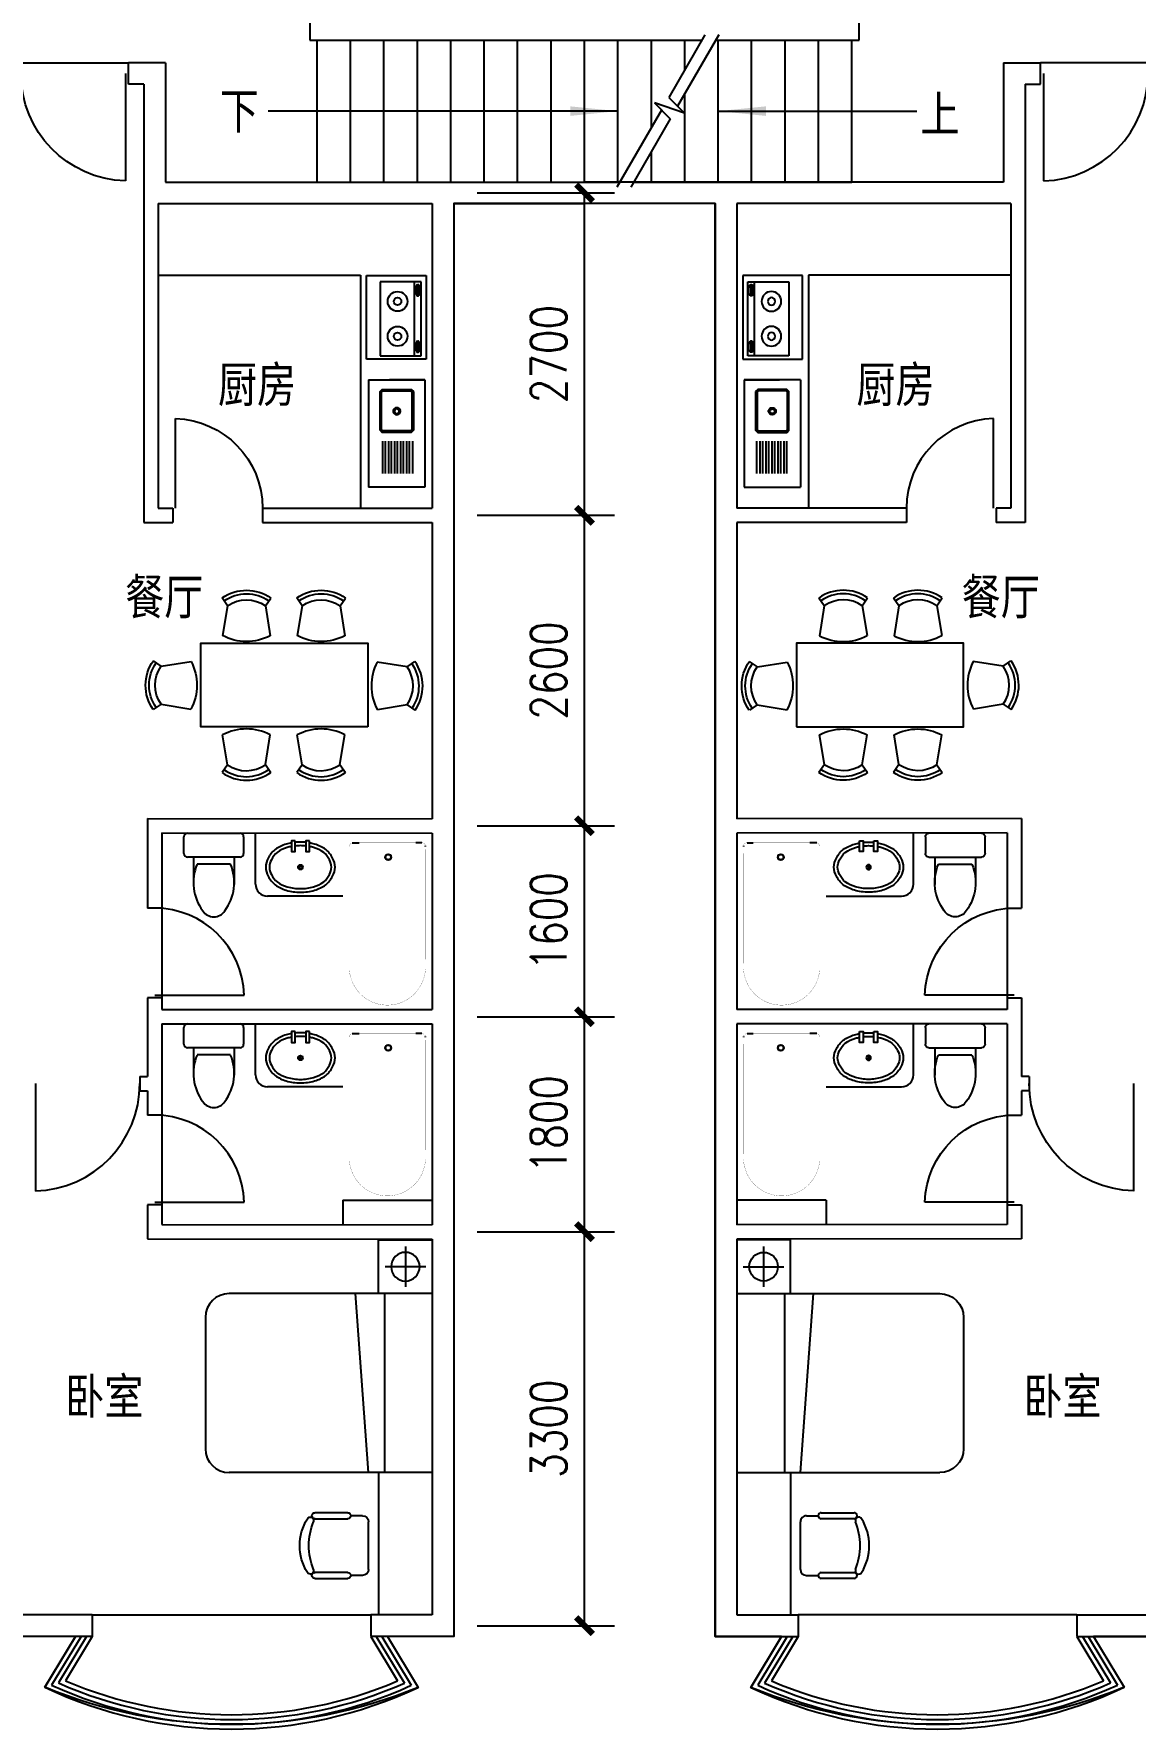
# Model space of a CAD drawing. Header units: millimetres. Extents: x 711 to 40000, y 477 to 37920.
# Drawn here: x 17795 to 27020, y 13917 to 28115 of the extents above; entities that cross this region are included whole.
import ezdxf

# ---------------------------------------------------------------- set-up
doc = ezdxf.new("R2010")
doc.units = ezdxf.units.MM
doc.linetypes.add('HIDDEN', pattern=[0.375, 0.25, -0.125])
for name, color, linetype in [('GROUND', 2, 'Continuous'), ('JJ', 6, 'Continuous'), ('PUB_DIM', 3, 'Continuous'), ('STAIR', 2, 'Continuous'), ('TEXT', 7, 'Continuous'), ('TOILET', 7, 'Continuous'), ('WALL', 4, 'Continuous'), ('WC', 10, 'Continuous'), ('WINDOW', 5, 'Continuous'), ('轮廓线', 240, 'Continuous')]:
    doc.layers.add(name, color=color, linetype=linetype)
doc.styles.add('-黑体', font='simhei.ttf')
doc.styles.add('DIM_FONT', font='SIMPLEX.shx', dxfattribs={"width": 0.8})
doc.styles.get("Standard").update_dxf_attribs({"font": 'arial.ttf'})
doc.dimstyles.new('DIMN', dxfattribs={"dimtxt": 300, "dimasz": 1, "dimexe": 250, "dimexo": 300, "dimgap": 150, "dimtad": 1, "dimdec": 0, "dimdsep": 46, "dimtxsty": 'DIM_FONT', "dimblk": '_DIMX', "dimblk1": 'ARCHTICK', "dimblk2": 'ARCHTICK', "dimcen": 0.1, "dimclrt": 7, "dimadec": 0, "dimazin": 0, "dimtfac": 1, "dimtdec": 0, "dimtix": 1, "dimtmove": 2, "dimatfit": 3, "dimldrblk": '_DIMX', "dimfxl": 1, "dimtolj": 1, "dimtzin": 0, "dimarcsym": 0})

# ---------------------------------------------------------------- blocks, each defined once
blk = doc.blocks.new('_ARCHTICK')
at = {"color": 0, "linetype": 'ByBlock', "const_width": 0.15}
blk.add_lwpolyline([(-0.5, -0.5), (0.5, 0.5)], dxfattribs=at)
blk = doc.blocks.new('_DIMX')
at = {"const_width": 50}
blk.add_lwpolyline([(-70, -70), (70, 70)], dxfattribs=at)
blk = doc.blocks.new('M_A2ZXL')
blk.add_line((-0.472, 0), (-0.472, -1))
blk.add_arc((-0.5, 0), 1, 271.6231, 0)
blk = doc.blocks.new('_E8EJY')
at = {"layer": 'WC', "linetype": 'Continuous'}
for p, q in [((-900, 471), (0, 471)), ((-900, 0), (-900, 471)), ((0, 471), (0, 0)), ((-900, 0), (0, 0))]:
    blk.add_line(p, q, dxfattribs=at)
at = {"layer": 'WC', "linetype": 'HIDDEN'}
blk.add_line((-900, 471), (-900, 171), dxfattribs=at)
at = {"layer": 'WC'}
for p, q in [((-808, 353), (-809, 351)), ((-809, 120), (-809, 351)), ((-807, 357), (-808, 353)), ((-804, 361), (-807, 357)), ((-801, 363), (-804, 361)), ((-797, 363), (-801, 363)), ((-797, 363), (-484, 363)), ((-472, 351), (-472, 120)), ((-387, 367), (-114, 367)), ((-387, 339), (-114, 339)), ((-387, 317), (-114, 317)), ((-387, 289), (-114, 289)), ((-387, 267), (-114, 267)), ((-387, 239), (-114, 239)), ((-387, 217), (-114, 217)), ((-387, 189), (-114, 189)), ((-387, 167), (-114, 167)), ((-484, 108), (-797, 108)), ((-387, 139), (-114, 139)), ((-387, 117), (-114, 117))]:
    blk.add_line(p, q, dxfattribs=at)
blk.add_lwpolyline([(-803, 376), (-478, 376), (-460, 357), (-460, 114), (-478, 96), (-803, 96), (-820, 114), (-820, 357)], close=True, dxfattribs=at)
for points in [[(-472, 351), (-473, 355), (-475, 359), (-478, 362), (-482, 363), (-484, 363)], [(-666, 236), (-665, 225), (-659, 216), (-652, 209), (-642, 206), (-632, 206), (-622, 209), (-614, 216), (-609, 225), (-607, 236), (-609, 246), (-614, 255), (-622, 262), (-632, 266), (-642, 266), (-652, 262), (-659, 255), (-665, 246), (-666, 236)], [(-656, 236), (-655, 229), (-651, 223), (-646, 219), (-640, 216), (-633, 216), (-627, 219), (-622, 223), (-619, 229), (-618, 236), (-619, 242), (-622, 248), (-627, 253), (-633, 255), (-640, 255), (-646, 253), (-651, 248), (-655, 242), (-656, 236)], [(-809, 120), (-808, 116), (-806, 112), (-803, 109), (-799, 108), (-797, 108)], [(-484, 108), (-480, 109), (-476, 111), (-474, 114), (-472, 118), (-472, 120)]]:
    blk.add_lwpolyline(points, dxfattribs=at)
at = {"style": 'DIM_FONT', "width": 0.8, "flags": 9}
for tag in ['XSIZE', 'YSIZE']:
    blk.add_attdef(tag, (0, 0), '', height=0.5, dxfattribs=at)
blk = doc.blocks.new('_C18POR')
at = {"layer": 'JJ'}
for p, q in [((0, 0), (0, 1500)), ((0, 1500), (1700, 1500)), ((400, 0), (400, 1500)), ((533, 1500), (644, 0)), ((1900, 200), (1900, 1300)), ((0, 0), (1700, 0))]:
    blk.add_line(p, q, dxfattribs=at)
for centre, start, end in [((1700, 1300), 0, 90), ((1700, 200), 270, 0)]:
    blk.add_arc(centre, 200, start, end, dxfattribs=at)
at = {"style": 'DIM_FONT', "width": 0.8, "flags": 9}
for tag in ['XSIZE', 'YSIZE']:
    blk.add_attdef(tag, (0, 0), '', height=0.5, dxfattribs=at)
blk = doc.blocks.new('_C4CHW')
at = {"layer": 'JJ'}
blk.add_blockref('_C18POR', (0, 0), dxfattribs=at)
at = {"style": 'DIM_FONT', "width": 0.8, "flags": 9}
for tag in ['XSIZE', 'YSIZE']:
    blk.add_attdef(tag, (0, 0), '', height=0.5, dxfattribs=at)
blk = doc.blocks.new('_C4COF')
at = {"layer": 'WALL'}
blk.add_blockref('_C4CHW', (0, 0), dxfattribs=at)
at = {"style": 'DIM_FONT', "width": 0.8, "flags": 9}
for tag in ['XSIZE', 'YSIZE']:
    blk.add_attdef(tag, (0, 0), '', height=0.5, dxfattribs=at)
blk = doc.blocks.new('_E6GUL')
at = {"layer": 'WC'}
for points in [[(-0.75, 2.03, 0.026429), (-1.19, 1.93, 0.082314), (-2.12, 1.48, 0.114383), (-2.69, 0.76, 0.13438), (-2.9, 0, 0.13438), (-2.69, -0.76, 0.114383), (-2.12, -1.48, 0.082314), (-1.19, -1.93, 0.07067), (0, -2.1, 0.07067), (1.19, -1.93, 0.082314), (2.12, -1.48, 0.114383), (2.69, -0.76, 0.13438), (2.9, 0, 0.137198)], [(-0.75, 1.73, 0.023054), (-1.11, 1.64, 0.082314), (-1.95, 1.24, 0.115519), (-2.43, 0.61, 0.13438), (-2.6, 0, 0.13438), (-2.43, -0.61, 0.115519), (-1.95, -1.24, 0.082314), (-1.11, -1.64, 0.07067), (0, -1.8, 0.07067), (1.11, -1.64, 0.082314), (1.95, -1.24, 0.115519), (2.43, -0.61, 0.13438), (2.6, 0, 0.137558)], [(0.45, 2.08, 0.026396), (0, 2.1, 0.026396), (-0.45, 2.08, 0.082314)], [(0.45, 1.77, 0.028399), (0, 1.8, 0.028399), (-0.45, 1.77, 0.082314)], [(2.9, 0, 0.13438), (2.69, 0.76, 0.114383), (2.12, 1.48, 0.082314), (1.19, 1.93, 0.026429), (0.75, 2.03, 0.027051)], [(2.6, 0, 0.13438), (2.43, 0.61, 0.115519), (1.95, 1.24, 0.082314), (1.11, 1.64, 0.023054), (0.75, 1.73, 0.029229)]]:
    blk.add_lwpolyline(points, format="xyb", dxfattribs=at)
for points in [[(-0.45, 2.2), (-0.75, 2.2), (-0.75, 1.3), (-0.45, 1.3)], [(0.75, 2.2), (0.45, 2.2), (0.45, 1.3), (0.75, 1.3)]]:
    blk.add_lwpolyline(points, close=True, dxfattribs=at)
for radius in [0.2, 0.1]:
    blk.add_circle((0, 0), radius, dxfattribs=at)
at = {"style": 'DIM_FONT', "width": 0.8, "flags": 9}
for tag in ['YSIZE', 'XSIZE']:
    blk.add_attdef(tag, (0, 0), '', height=0.5, dxfattribs=at)
blk = doc.blocks.new('M_C32CXI')
for p, q in [((-188, 275), (87, 275)), ((87, 225), (-188, 225)), ((212, 250), (112, 250)), ((262, 200), (262, -200)), ((-188, -225), (87, -225)), ((87, -275), (-188, -275)), ((212, -250), (112, -250))]:
    blk.add_line(p, q)
for centre, radius, start, end in [((111, 0), 426, 148.1092, 211.8908), ((-227, 210), 28.1, 338.7607, 148.1092), ((314, 0), 552, 158.7607, 201.2393), ((-188, 250), 25, 90, 270), ((87, 250), 25, 270, 90), ((212, 200), 50, 0, 90), ((-227, -210), 28.1, 211.8908, 21.2393), ((-188, -250), 25, 90, 270), ((87, -250), 25, 270, 90), ((212, -200), 50, 270, 0)]:
    blk.add_arc(centre, radius, start, end)
at = {"width": 0.8, "flags": 9}
for tag in ['XSIZE', 'YSIZE']:
    blk.add_attdef(tag, (0, 0), '', height=0.5, dxfattribs=at)
blk = doc.blocks.new('M_E24TTP')
at = {"layer": 'TOILET', "color": 7}
for p, q in [((-170, 200), (-170, 430)), ((170, 200), (170, 430)), ((-250, 30), (-250, 170)), ((-220, 200), (220, 200)), ((-140, 260), (140, 260)), ((250, 170), (250, 30)), ((220, 0), (-220, 0))]:
    blk.add_line(p, q, dxfattribs=at)
for centre, radius, start, end in [((227, 413), 398, 143.3619, 202.5495), ((0, 590), 110, 33.4509, 146.5491), ((-227, 413), 398, 337.4505, 36.6381), ((-220, 170), 30, 90, 180), ((220, 170), 30, 0, 90), ((-220, 30), 30, 180, 270), ((220, 30), 30, 270, 0)]:
    blk.add_arc(centre, radius, start, end, dxfattribs=at)
at = {"style": 'DIM_FONT', "width": 0.8, "flags": 9}
for tag in ['XSIZE', 'YSIZE']:
    blk.add_attdef(tag, (0, 0), '', height=0.5, dxfattribs=at)
blk = doc.blocks.new('_C2GBH')
at = {"layer": 'JJ'}
for p, q in [((-225, -55), (-225, -395)), ((-395, -225), (-55, -225))]:
    blk.add_line(p, q, dxfattribs=at)
blk.add_lwpolyline([(-450, 0), (-450, -450), (0, -450), (0, 0)], close=True, dxfattribs=at)
blk.add_circle((-225, -225), 120, dxfattribs=at)
at = {"style": 'DIM_FONT', "width": 0.8, "flags": 9}
for tag in ['XSIZE', 'YSIZE']:
    blk.add_attdef(tag, (0, 0), '', height=0.5, dxfattribs=at)
blk = doc.blocks.new('_E9EKO')
at = {"layer": 'WC', "linetype": 'Continuous'}
for p, q in [((-700, 0), (-700, 500)), ((-700, 500), (0, 500)), ((0, 500), (0, 0)), ((0, 0), (-700, 0))]:
    blk.add_line(p, q, dxfattribs=at)
at = {"layer": 'WC'}
for p, q in [((-673, 387), (-673, 44)), ((-51, 387), (-673, 387)), ((-51, 44), (-51, 387)), ((-673, 100), (-51, 100)), ((-673, 44), (-51, 44)), ((-641, 78), (-641, 66)), ((-630, 68), (-630, 52)), ((-566, 68), (-630, 68)), ((-630, 52), (-566, 52)), ((-566, 52), (-566, 68)), ((-549, 77), (-549, 66)), ((-168, 78), (-168, 66)), ((-157, 68), (-157, 52)), ((-93, 68), (-157, 68)), ((-157, 52), (-93, 52)), ((-93, 52), (-93, 68)), ((-76, 77), (-76, 66))]:
    blk.add_line(p, q, dxfattribs=at)
for points in [[(-549, 77, 0.259034), (-551, 80, 0.076276), (-563, 85, 0.036515), (-576, 88, 0.026615), (-595, 89, 0.026615), (-614, 88, 0.036515), (-627, 85, 0.076276), (-639, 80, 0.259034), (-641, 77, 0.078462), (-641, 76, 0.056762)], [(-549, 66, 0.259034), (-551, 70, 0.076276), (-563, 75, 0.036515), (-576, 77, 0.026615), (-595, 78, 0.026615), (-614, 77, 0.036515), (-627, 75, 0.076276), (-639, 70, 0.259034), (-641, 66, 0.259034), (-639, 63, 0.056762), (-630, 59, 0.036515)], [(-566, 57, 0.008736), (-563, 58, 0.076276), (-551, 63, 0.259034), (-549, 66, 0.259034)], [(-76, 77, 0.259034), (-78, 80, 0.076276), (-90, 85, 0.036515), (-103, 88, 0.026615), (-122, 89, 0.026615), (-141, 88, 0.036515), (-154, 85, 0.076276), (-166, 80, 0.259034), (-168, 77, 0.078462), (-168, 76, 0.056762)], [(-76, 66, 0.259034), (-78, 70, 0.076276), (-90, 75, 0.036515), (-103, 77, 0.026615), (-122, 78, 0.026615), (-141, 77, 0.036515), (-154, 75, 0.076276), (-166, 70, 0.259034), (-168, 66, 0.259034), (-166, 63, 0.056762), (-157, 59, 0.036515)], [(-93, 57, 0.008736), (-90, 58, 0.076276), (-78, 63, 0.259034), (-76, 66, 0.259034)]]:
    blk.add_lwpolyline(points, format="xyb", dxfattribs=at)
at = {"layer": 'WC', "linetype": 'Continuous'}
for centre, radius in [((-508, 241), 82.5), ((-216, 241), 82.5), ((-508, 241), 31.6), ((-216, 241), 31.6)]:
    blk.add_circle(centre, radius, dxfattribs=at)
at = {"style": 'DIM_FONT', "width": 0.8, "flags": 9}
for tag in ['XSIZE', 'YSIZE']:
    blk.add_attdef(tag, (0, 0), '', height=0.5, dxfattribs=at)
blk = doc.blocks.new('_ARROW')
blk.add_solid([(0, 0), (-1, 0.1), (-1, -0.1)])
blk = doc.blocks.new('_C12HYY')
at = {"layer": 'JJ'}
for p, q in [((-121, 174), (-185, 221)), ((-121, 174), (130, 212)), ((-126, -142), (-193, -187)), ((-126, -142), (123, -188))]:
    blk.add_line(p, q, dxfattribs=at)
for centre, radius, start, end in [((102, 12), 356, 143.9219, 214.0241), ((102, 12), 326, 143.9219, 214.0241), ((102, 12), 276, 143.9219, 214.0241), ((-249, 18), 425, 330.9005, 27.0455)]:
    blk.add_arc(centre, radius, start, end, dxfattribs=at)
at = {"style": 'DIM_FONT', "width": 0.8, "flags": 9}
for tag in ['XSIZE', 'YSIZE']:
    blk.add_attdef(tag, (-24, 18), '', height=0.5, rotation=356.9059, dxfattribs=at)
for tag in ['XSIZE', 'YSIZE']:
    blk.add_attdef(tag, (0, 0), '', height=0.5, dxfattribs=at)
blk = doc.blocks.new('_C11DKQ')
at = {"layer": 'JJ'}
for p, q in [((-1166, 312), (-1212, 377)), ((-1166, 312), (-1207, 62)), ((-849, 313), (-804, 379)), ((-849, 313), (-807, 63)), ((-541, 312), (-587, 377)), ((-541, 312), (-582, 62)), ((-224, 313), (-179, 379)), ((-224, 313), (-182, 63)), ((332, -194), (82, -153)), ((332, -194), (397, -148)), ((333, -511), (83, -553)), ((333, -511), (399, -556))]:
    blk.add_line(p, q, dxfattribs=at)
blk.add_lwpolyline([(-1400, -700), (0, -700), (0, 0), (-1400, 0)], close=True, dxfattribs=at)
for centre, radius, start, end in [((-1007, 87), 356, 55.1246, 125.2269), ((-382, 87), 356, 55.1246, 125.2269), ((-1007, 87), 326, 55.1246, 125.2269), ((-1007, 87), 276, 55.1246, 125.2269), ((-382, 87), 326, 55.1246, 125.2269), ((-382, 87), 276, 55.1246, 125.2269), ((-1008, 438), 425, 242.1033, 298.2483), ((-383, 438), 425, 242.1033, 298.2483), ((458, -352), 425, 152.1033, 208.2483), ((107, -353), 276, 325.1246, 35.2269), ((107, -353), 326, 325.1246, 35.2269), ((107, -353), 356, 325.1246, 35.2269)]:
    blk.add_arc(centre, radius, start, end, dxfattribs=at)
at = {"layer": 'JJ', "xscale": -1}
for p, rotation in [((-1604, -344), 178.7972248939161), ((-1021, -894), 268.7972248939161), ((-396, -894), 268.7972248939161)]:
    blk.add_blockref('_C12HYY', p, dxfattribs=dict(at, rotation=rotation))
at = {"style": 'DIM_FONT', "width": 0.8, "flags": 9}
for tag in ['XSIZE', 'YSIZE']:
    blk.add_attdef(tag, (0, 0), '', height=0.5, dxfattribs=at)

msp = doc.modelspace()

# ---------------------------------------------------------------- linework, layer by layer
at = {"layer": 'GROUND'}
for p, q in [((17686.9, 27873), (18586.9, 27873)), ((27128.1, 27873), (26228.1, 27873)), ((18867.5, 20792.2), (18867.5, 20042.2)), ((25947.5, 20792.2), (25947.5, 20042.2)), ((18867.5, 19058.6), (18867.5, 18308.6)), ((25947.5, 19058.6), (25947.5, 18308.6))]:
    msp.add_line(p, q, dxfattribs=at)
at = {"layer": 'JJ'}
for p, q in [((18837.5, 26093), (20532.3, 26093)), ((20532.3, 26093), (20532.3, 24143)), ((24282.7, 26093), (24282.7, 24143)), ((25977.5, 26093), (24282.7, 26093)), ((19651.7, 20993.1), (19651.7, 21420.4)), ((20462.2, 21340.6), (20518.9, 21340.6)), ((20468.2, 21340.6), (20479.3, 21340.6)), ((21045.2, 21340.3), (20995.9, 21340.3)), ((21132.3, 21420.4), (21132.3, 19943)), ((23682.7, 21420.4), (23682.7, 19943)), ((23769.7, 21340.3), (23819, 21340.3)), ((24352.8, 21340.6), (24296.1, 21340.6)), ((24346.8, 21340.6), (24335.7, 21340.6)), ((25163.3, 20993.1), (25163.3, 21420.4)), ((20382.3, 20893.1), (19751.7, 20893.1)), ((24432.7, 20893.1), (25063.3, 20893.1)), ((19651.7, 19395.7), (19651.7, 19823)), ((20462.2, 19743.3), (20518.9, 19743.3)), ((20468.2, 19743.3), (20479.3, 19743.3)), ((21045.2, 19743), (20995.9, 19743)), ((21132.3, 19823), (21132.3, 18345.7)), ((23682.7, 19823), (23682.7, 18345.7)), ((23769.7, 19743), (23819, 19743)), ((24352.8, 19743.3), (24296.1, 19743.3)), ((24346.8, 19743.3), (24335.7, 19743.3)), ((25163.3, 19395.7), (25163.3, 19823)), ((20382.3, 19295.7), (19751.7, 19295.7)), ((24432.7, 19295.7), (25063.3, 19295.7)), ((20382.3, 18345.7), (20382, 18141.2)), ((20382.3, 18345.7), (21132.3, 18345.7)), ((24432.7, 18345.7), (23682.7, 18345.7)), ((24432.7, 18345.7), (24432.9, 18141.2)), ((20682.3, 16064.9), (20682.3, 14873)), ((24132.7, 16064.9), (24132.7, 14873))]:
    msp.add_line(p, q, dxfattribs=at)
at = {"layer": 'JJ', "const_width": 1.5}
for points in [[(20382.3, 19943), (20382.3, 21420.4)], [(20382.3, 21420.4), (21132.3, 21420.4)], [(20438.2, 21278.3), (20438.2, 21310.6)], [(20472.1, 21340.4), (21038.7, 21340.4)], [(21045.2, 21340.3), (21036.9, 21340.3)], [(21132.3, 21420.4), (21132.3, 19943)], [(23682.7, 21420.4), (23682.7, 19943)], [(24432.7, 21420.4), (23682.7, 21420.4)], [(23769.7, 21340.3), (23778, 21340.3)], [(24342.8, 21340.4), (23776.3, 21340.4)], [(24376.8, 21278.3), (24376.8, 21310.6)], [(24432.7, 19943), (24432.7, 21420.4)], [(20382.3, 18345.7), (20382.3, 19823)], [(20382.3, 19823), (21132.3, 19823)], [(20472.1, 19743), (21038.7, 19743)], [(21045.2, 19743), (21036.9, 19743)], [(21132.3, 19823), (21132.3, 18345.7)], [(24432.7, 19823), (23682.7, 19823)], [(23682.7, 19823), (23682.7, 18345.7)], [(23769.7, 19743), (23778, 19743)], [(24342.8, 19743), (23776.3, 19743)], [(24432.7, 18345.7), (24432.7, 19823)], [(20438.2, 19680.9), (20438.2, 19713.3)], [(24376.8, 19680.9), (24376.8, 19713.3)]]:
    msp.add_lwpolyline(points, dxfattribs=at)
for points in [[(20468.2, 21340.6, 0.4142136), (20438.2, 21310.6, 0.4142136)], [(20472.1, 21340.4, 0.0417843), (20467.1, 21340, 0.4126147)], [(21075.2, 21310.3, 0.4142136), (21045.2, 21340.3, 0.4142136)], [(23739.7, 21310.3, -0.4142136), (23769.7, 21340.3, -0.4142136)], [(24342.8, 21340.4, -0.0417843), (24347.8, 21340, -0.4126147)], [(24346.8, 21340.6, -0.4142136), (24376.8, 21310.6, -0.4142136)], [(20438.1, 20271.1, 0.9306876), (21075.3, 20282.8, 0.9306876)], [(24376.9, 20271.1, -0.9306876), (23739.6, 20282.8, -0.9306876)], [(20468.2, 19743.3, 0.4142136), (20438.2, 19713.3, 0.4142136)], [(20472.1, 19743, 0.0417843), (20467.1, 19742.6, 0.4126147)], [(21075.2, 19713, 0.4142136), (21045.2, 19743, 0.4142136)], [(23739.7, 19713, -0.4142136), (23769.7, 19743, -0.4142136)], [(24342.8, 19743, -0.0417843), (24347.8, 19742.6, -0.4126147)], [(24346.8, 19743.3, -0.4142136), (24376.8, 19713.3, -0.4142136)], [(20438.1, 18673.8, 0.9306876), (21075.3, 18685.5, 0.9306876)], [(24376.9, 18673.8, -0.9306876), (23739.6, 18685.5, -0.9306876)]]:
    msp.add_lwpolyline(points, format="xyb", dxfattribs=at)
at = {"layer": 'JJ', "const_width": 1.5, "flags": 128}
for points in [[(21076.5, 20271.1), (21074.8, 21315.6)], [(23738.5, 20271.1), (23740.2, 21315.6)], [(20438.1, 20271.1), (20438.2, 21278.3)], [(24376.9, 20271.1), (24376.8, 21278.3)], [(20438.1, 18673.8), (20438.2, 19680.9)], [(21076.5, 18673.8), (21074.8, 19718.3)], [(23738.5, 18673.8), (23740.2, 19718.3)], [(24376.9, 18673.8), (24376.8, 19680.9)]]:
    msp.add_lwpolyline(points, dxfattribs=at)
at = {"layer": 'JJ'}
for centre, radius in [((20763.5, 21220.4), 25), ((20763.5, 21220.4), 23), ((24051.5, 21220.4), 25), ((24051.5, 21220.4), 23), ((20763.5, 19623), 25), ((20763.5, 19623), 23), ((24051.5, 19623), 25), ((24051.5, 19623), 23)]:
    msp.add_circle(centre, radius, dxfattribs=at)
for centre, radius, start, end in [((21045.2, 21310.3), 30, 0, 10.17596), ((23769.7, 21310.3), 30, 169.82404, 180), ((19751.7, 20993.1), 100, 180, 270), ((25063.3, 20993.1), 100, 270, 0), ((21045.2, 19713), 30, 0, 10.17596), ((23769.7, 19713), 30, 169.82404, 180), ((19751.7, 19395.7), 100, 180, 270), ((25063.3, 19395.7), 100, 270, 0)]:
    msp.add_arc(centre, radius, start, end, dxfattribs=at)
at = {"layer": 'PUB_DIM'}
for points in [[(22687.5, 27468), (19757.4, 27468)], [(23527.5, 27468), (25192.1, 27468)]]:
    msp.add_lwpolyline(points, dxfattribs=at)
at = {"layer": 'STAIR'}
for p, q in [((20107.5, 28333), (20107.5, 28063)), ((24707.5, 28063), (24707.5, 28333)), ((20107.5, 28063), (23391.5, 28063)), ((20167.5, 26873), (20167.5, 28063)), ((20447.5, 26873), (20447.5, 28063)), ((20727.5, 26873), (20727.5, 28063)), ((21007.5, 26873), (21007.5, 28063)), ((21287.5, 26873), (21287.5, 28063)), ((21567.5, 26873), (21567.5, 28063)), ((21847.5, 26873), (21847.5, 28063)), ((22127.5, 26873), (22127.5, 28063)), ((22407.5, 26873), (22407.5, 28063)), ((22687.5, 26873), (22687.5, 28063)), ((22967.5, 27328.6), (22967.5, 28063)), ((23416.5, 28106.3), (23114.3, 27583)), ((23532, 28106.3), (23187.1, 27508.9)), ((23247.5, 27813.6), (23247.5, 28063)), ((23507, 28063), (24707.5, 28063)), ((23527.5, 26873), (23527.5, 28063)), ((23807.5, 26873), (23807.5, 28063)), ((24087.5, 26873), (24087.5, 28063)), ((24367.5, 26873), (24367.5, 28063)), ((24647.5, 26873), (24647.5, 28063)), ((23114.3, 27583), (23245.2, 27449.7)), ((23247.5, 26873), (23247.5, 27613.6)), ((23053.2, 27477.1), (22679.5, 26829.7)), ((23125.9, 27403.1), (22794.9, 26829.7)), ((23245.2, 27449.7), (22995.1, 27536.4)), ((22995.1, 27536.4), (23125.9, 27403.1)), ((22967.5, 26873), (22967.5, 27128.6)), ((20167.5, 26873), (22704.5, 26873)), ((22819.9, 26873), (24647.5, 26873))]:
    msp.add_line(p, q, dxfattribs=at)
at = {"layer": 'WALL'}
for p, q in [((18897.5, 27873), (18586.9, 27873)), ((18586.9, 27693), (18586.9, 27873)), ((18897.5, 27873), (18897.5, 26873)), ((25917.5, 27873), (26228.1, 27873)), ((25917.5, 27873), (25917.5, 26873)), ((26228.1, 27693), (26228.1, 27873)), ((18717.5, 27693), (18586.9, 27693)), ((18717.5, 27693), (18717.5, 26693)), ((26097.5, 27693), (26228.1, 27693)), ((26097.5, 27693), (26097.5, 26693)), ((18897.5, 26873), (22407.5, 26873)), ((25917.5, 26873), (22407.5, 26873)), ((18717.5, 26693), (18717.5, 24023)), ((18837.5, 26693), (18837.5, 24143)), ((18837.5, 26693), (21132.3, 26693)), ((21132.3, 26693), (21132.3, 24143)), ((21312.3, 26693), (21312.3, 14693)), ((21312.3, 26693), (22407.5, 26693)), ((23502.7, 26693), (22407.5, 26693)), ((23502.7, 26693), (23502.7, 14693)), ((23682.7, 26693), (23682.7, 24143)), ((25977.5, 26693), (23682.7, 26693)), ((25977.5, 26693), (25977.5, 24143)), ((26097.5, 26693), (26097.5, 24023)), ((18837.5, 24143), (18960.3, 24143)), ((18960.3, 24143), (18960.3, 24143)), ((18960.3, 24143), (18960.3, 24023)), ((19710.3, 24143), (21132.3, 24143)), ((19710.3, 24143), (19710.3, 24143)), ((19710.3, 24143), (19710.3, 24023)), ((25104.7, 24143), (23682.7, 24143)), ((25104.7, 24143), (25104.7, 24023)), ((25104.7, 24143), (25104.7, 24143)), ((25854.7, 24143), (25854.7, 24023)), ((25854.7, 24143), (25854.7, 24143)), ((25977.5, 24143), (25854.7, 24143)), ((18717.5, 24023), (18960.3, 24023)), ((19710.3, 24023), (21132.3, 24023)), ((21132.3, 24023), (21132.3, 21540.4)), ((25104.7, 24023), (23682.7, 24023)), ((23682.7, 24023), (23682.7, 21540.4)), ((26097.5, 24023), (25854.7, 24023)), ((18747.5, 21543.1), (21132.3, 21540.4)), ((18747.5, 21543.1), (18747.5, 20792.2)), ((26067.5, 21543.1), (23682.7, 21540.4)), ((26067.5, 21543.1), (26067.5, 20792.2)), ((18867.5, 21423), (21132.3, 21420.4)), ((18867.5, 21423), (18867.5, 20792.2)), ((25947.5, 21423), (23682.7, 21420.4)), ((25947.5, 21423), (25947.5, 20792.2)), ((18867.5, 20792.2), (18747.5, 20792.2)), ((25947.5, 20792.2), (26067.5, 20792.2)), ((18747.5, 20042.2), (18747.5, 19383.7)), ((18867.5, 20042.2), (18747.5, 20042.2)), ((18867.5, 20042.2), (18867.5, 19943)), ((25947.5, 20042.2), (25947.5, 19943)), ((25947.5, 20042.2), (26067.5, 20042.2)), ((26067.5, 20042.2), (26067.5, 19383.7)), ((18867.5, 19943), (21132.3, 19943)), ((25947.5, 19943), (23682.7, 19943)), ((18867.5, 19823), (21132.3, 19823)), ((18867.5, 19823), (18867.5, 19058.6)), ((21132.3, 19823), (21132.3, 18140.4)), ((25947.5, 19823), (23682.7, 19823)), ((23682.7, 19823), (23682.7, 18140.4)), ((25947.5, 19823), (25947.5, 19058.6)), ((18682.6, 19383.7), (18747.5, 19383.7)), ((18682.6, 19383.7), (18682.6, 19263.7)), ((26132.4, 19383.7), (26067.5, 19383.7)), ((26132.4, 19383.7), (26132.4, 19263.7)), ((18682.6, 19263.7), (18747.5, 19263.7)), ((18747.5, 19263.7), (18747.5, 19058.6)), ((26132.4, 19263.7), (26067.5, 19263.7)), ((26067.5, 19263.7), (26067.5, 19058.6)), ((18867.5, 19058.6), (18747.5, 19058.6)), ((25947.5, 19058.6), (26067.5, 19058.6)), ((18747.5, 18308.6), (18747.5, 18023.1)), ((18867.5, 18308.6), (18747.5, 18308.6)), ((18867.5, 18308.6), (18867.5, 18143)), ((25947.5, 18308.6), (26067.5, 18308.6)), ((25947.5, 18308.6), (25947.5, 18143)), ((26067.5, 18308.6), (26067.5, 18023.1)), ((18867.5, 18143), (21132.3, 18140.4)), ((25947.5, 18143), (23682.7, 18140.4)), ((18747.5, 18023.1), (21132.3, 18020.4)), ((21132.3, 18020.4), (21132.3, 14873)), ((26067.5, 18023.1), (23682.7, 18020.4)), ((23682.7, 18020.4), (23682.7, 14873)), ((18283.5, 14873), (17097.5, 14873)), ((18283.5, 14873), (18283.5, 14693)), ((21132.3, 14873), (20616.5, 14873)), ((20616.5, 14873), (20616.5, 14693)), ((23682.7, 14873), (24198.5, 14873)), ((24198.5, 14873), (24198.5, 14693)), ((26531.5, 14873), (27717.5, 14873)), ((26531.5, 14873), (26531.5, 14693)), ((18283.5, 14693), (16917.5, 14693)), ((21312.3, 14693), (20616.5, 14693)), ((23502.7, 14693), (24198.5, 14693)), ((26531.5, 14693), (27897.5, 14693))]:
    msp.add_line(p, q, dxfattribs=at)
at = {"layer": 'WINDOW'}
for p, q in [((18283.5, 14873), (20616.5, 14873)), ((26531.5, 14873), (24198.5, 14873)), ((18143.2, 14693), (17886.8, 14267.9)), ((18189.9, 14693), (17944.1, 14285.5)), ((18236.6, 14693), (18001.7, 14303.5)), ((18283.3, 14693), (18059.5, 14321.9)), ((20616.5, 14693), (20841, 14320.7)), ((20663.2, 14693), (20898.8, 14302.2)), ((20709.9, 14693), (20956.4, 14284.2)), ((20756.6, 14693), (21013.7, 14266.6)), ((24058.4, 14693), (23801.2, 14266.6)), ((24105.1, 14693), (23858.5, 14284.2)), ((24151.8, 14693), (23916.1, 14302.2)), ((24198.5, 14693), (23973.9, 14320.7)), ((26531.6, 14693), (26755.5, 14321.9)), ((26578.4, 14693), (26813.3, 14303.5)), ((26625.1, 14693), (26870.8, 14285.5)), ((26671.8, 14693), (26928.1, 14267.9))]:
    msp.add_line(p, q, dxfattribs=at)
for centre, radius, start, end in [((19451.7, 17582.8), 3665.6, 244.72939, 295.22273), ((19451.7, 17582.8), 3625.6, 245.42973, 294.5218), ((19451.7, 17582.8), 3585.6, 246.14675, 293.80416), ((19451.7, 17582.8), 3545.6, 246.88087, 293.0694), ((25363.3, 17582.8), 3665.6, 244.77727, 295.27061), ((25363.3, 17582.8), 3625.6, 245.4782, 294.57027), ((25363.3, 17582.8), 3585.6, 246.19584, 293.85325), ((25363.3, 17582.8), 3545.6, 246.9306, 293.11913)]:
    msp.add_arc(centre, radius, start, end, dxfattribs=at)
at = {"layer": '轮廓线'}
msp.add_lwpolyline([(27897.5, 14693), (26671.8, 14693), (26928.1, 14267.9, -0.1983675), (23801.2, 14266.6), (24058.4, 14693), (23502.7, 14693), (23502.7, 26693), (22407.5, 26693), (21312.3, 26693), (21312.3, 14693), (20756.6, 14693), (21013.7, 14266.6, -0.1983675), (17886.8, 14267.9), (18143.2, 14693), (16917.5, 14693)], format="xyb", dxfattribs=at)

# ---------------------------------------------------------------- block references
at = {"layer": 'JJ'}
for name, p, rotation in [('_E9EKO', (21082.3, 26090.3), 90.00000000013641), ('_E8EJY', (20599.3, 24317.7), 269.9999999998635), ('_C11DKQ', (25582.3, 23012.1), 359.9999999998635), ('M_E24TTP', (19302.3, 21420.4), 180), ('M_E24TTP', (19302.3, 19823), 180), ('_C2GBH', (24132.7, 18014.9), 359.9999999998635), ('_C4COF', (21132.3, 17564.9), 180.0000000001364), ('M_C32CXI', (24477.9, 15454), 180)]:
    msp.add_blockref(name, p, dxfattribs=dict(at, rotation=rotation))
at = {"layer": 'JJ', "xscale": -1}
for name, p, rotation in [('_E9EKO', (23732.7, 26090.3), 269.9999999998636), ('_E8EJY', (24215.6, 24317.7), 90.00000000013654), ('M_E24TTP', (25512.7, 21420.4), 180), ('M_E24TTP', (25512.7, 19823), 180), ('_C4COF', (23682.7, 17564.9), 179.9999999998636), ('M_C32CXI', (20337.1, 15454), 180)]:
    msp.add_blockref(name, p, dxfattribs=dict(at, rotation=rotation))
for name, p in [('_C11DKQ', (19193.7, 23012.1)), ('_C2GBH', (20682.3, 18014.9))]:
    msp.add_blockref(name, p, dxfattribs=at)
at = {"layer": 'PUB_DIM', "xscale": 400, "yscale": 400, "zscale": 400}
msp.add_blockref('_ARROW', (22687.5, 27468), dxfattribs=at)
at = {"layer": 'PUB_DIM', "xscale": 400, "yscale": 400, "zscale": 400, "rotation": 180}
msp.add_blockref('_ARROW', (23527.5, 27468), dxfattribs=at)
at = {"layer": 'WC', "xscale": 100, "yscale": 100, "zscale": 100, "rotation": 359.9999999998636}
for p in [(20027.6, 21136.1), (20027.6, 19538.7)]:
    msp.add_blockref('_E6GUL', p, dxfattribs=at)
at = {"layer": 'WC', "xscale": -100, "yscale": 100, "zscale": 100}
for p in [(24787.3, 21136.1), (24787.3, 19538.7)]:
    msp.add_blockref('_E6GUL', p, dxfattribs=at)
at = {"layer": 'WINDOW'}
for p, xscale, yscale, zscale, rotation in [((18136.9, 27783), 900, -900, 900, 180), ((26678.1, 27783), -900, -900, 900, 180), ((19335.3, 24143), -750, 750, 750, 180), ((25479.7, 24143), 750, 750, 750, 180), ((18807.5, 20417.2), 750, 750, 750, 90), ((26007.5, 20417.2), -750, 750, 750, 270), ((18232.6, 19323.7), -900, -900, 900, 180), ((26582.4, 19323.7), 900, -900, 900, 180), ((18807.5, 18683.6), -750, -750, 750, 270), ((26007.5, 18683.6), 750, -750, 750, 90)]:
    msp.add_blockref('M_A2ZXL', p, dxfattribs=dict(at, xscale=xscale, yscale=yscale, zscale=zscale, rotation=rotation))

# ---------------------------------------------------------------- texts
at = {"layer": 'TEXT', "style": '-黑体', "width": 0.8}
for s, p in [('下', (19351.9, 27319.8)), ('上', (25221.8, 27294)), ('厨房', (19336.8, 25029.6)), ('厨房', (24685.1, 25029.6)), ('餐厅', (18559.9, 23251.1)), ('卧室', (18057.3, 16555.9))]:
    msp.add_text(s, height=300, dxfattribs=at).set_placement(p)
for s, p in [('餐厅', (25566.7, 23251.1)), ('卧室', (26084.2, 16555.9))]:
    msp.add_text(s, height=300, rotation=360, dxfattribs=at).set_placement(p)

# ---------------------------------------------------------------- dimensions: what is measured, and where the dimension line sits
at = {"layer": 'PUB_DIM'}
for base, p1, p2 in [((22407.5, 26783), (21207.5, 24083), (21207.5, 26783)), ((22407.5, 24083), (21207.5, 21483), (21207.5, 24083)), ((22407.5, 21483), (21207.5, 19883), (21207.5, 21483)), ((22407.5, 19883), (21207.5, 18083), (21207.5, 19883)), ((22407.5, 18083), (21207.5, 14783), (21207.5, 18083))]:
    msp.add_linear_dim(base=base, p1=p1, p2=p2, angle=90, dimstyle='DIMN', dxfattribs=at).render()

doc.saveas('drawing.dxf')
